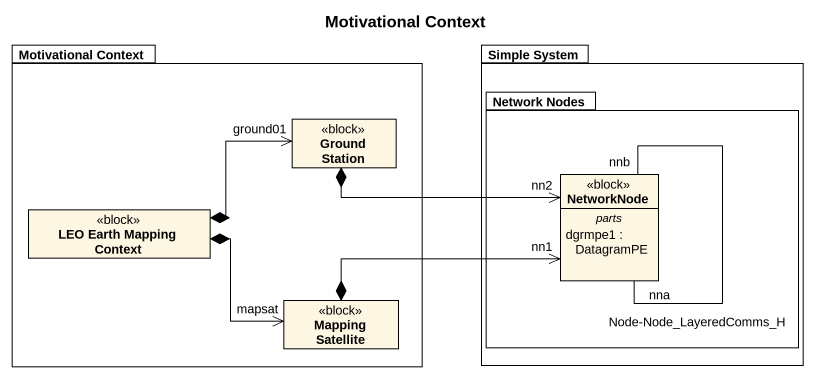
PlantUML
@startuml
title Motivational Context
hide circle
hide empty members
package "Motivational Context" as Motivational_Context {
  class "Ground Station" as Ground_Station <<block>>
  class "LEO Earth Mapping Context" as LEO_Earth_Mapping_Context <<block>>
  class "Mapping Satellite" as Mapping_Satellite <<block>>
}
package "Simple System" as Simple_System {
  package "Network Nodes" as Network_Nodes {
    class NetworkNode <<block>> {
      -- parts --
      dgrmpe1 : DatagramPE
    }
  }
}
Ground_Station *-right-> "nn2" NetworkNode
NetworkNode "nna" -- "nnb" NetworkNode : Node-Node_LayeredComms_H
LEO_Earth_Mapping_Context *-right-> "ground01" Ground_Station
LEO_Earth_Mapping_Context *-right-> "mapsat" Mapping_Satellite
Mapping_Satellite *-right-> "nn1" NetworkNode
@enduml
